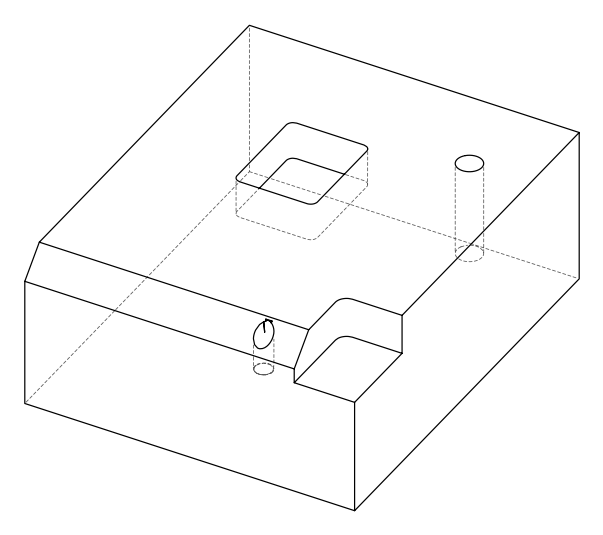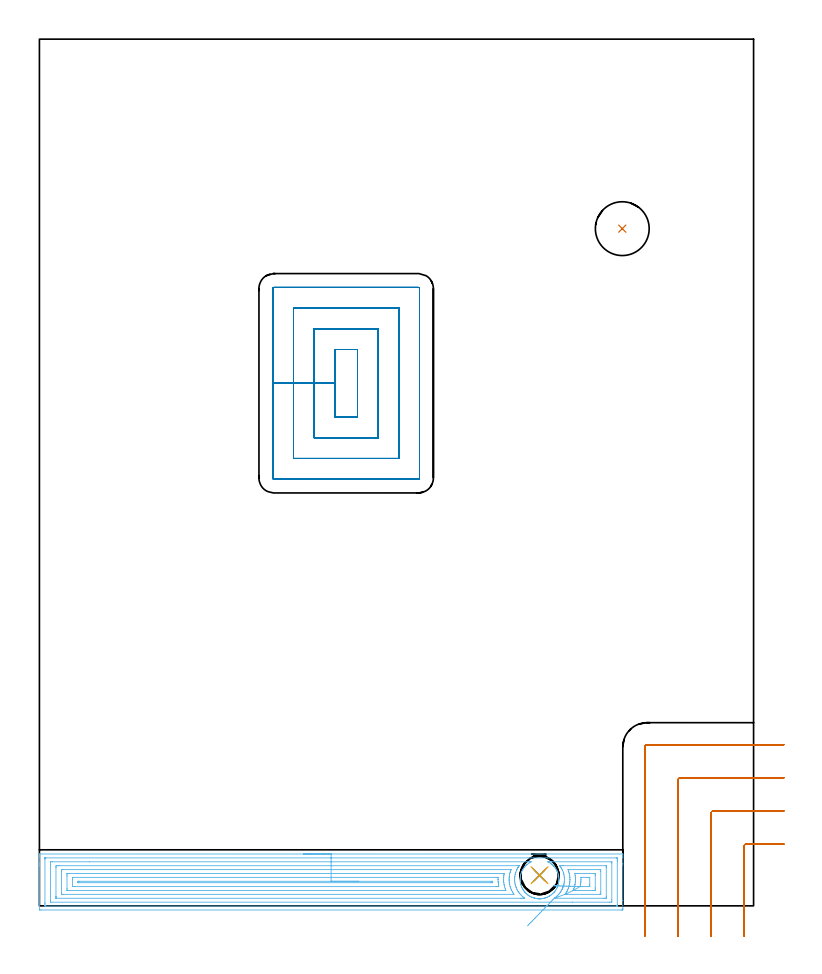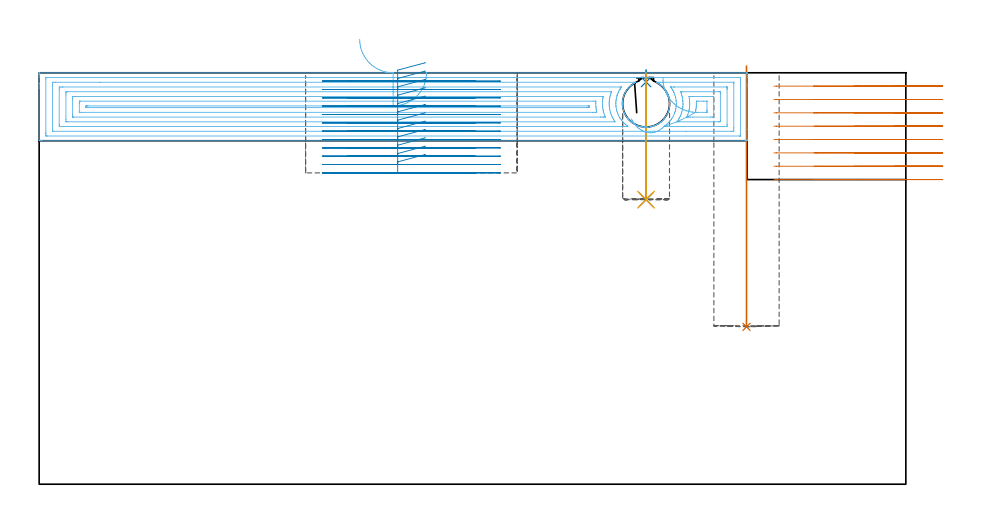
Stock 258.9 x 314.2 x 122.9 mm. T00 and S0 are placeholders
(PLAN: 8 operations, 7 tool changes, 36.9 min)
(1 INDEXABLE_INSERT_DRILL_BLIND_HOLE_FROM_SOLID | STEP1POCKET | NXT0302_010 | 0.31 min | 22578 mm3)
(2 SPOT_DRILL | STEP1POCKET_1 | NXT0321_9005460120000 | 0.03 min | 155 mm3)
(3 DRILL_BLIND_HOLE_INTO_CENTER | STEP1POCKET_1 | NXT0301_056 | 0.15 min | 1981 mm3)
(4 DRILL_TO_ENLARGE_BLIND_HOLE | STEP1POCKET_1 | UGT0301_374 | 0.15 min | 2883 mm3)
(5 BORE_BLIND_HOLE | STEP1POCKET_1 | UGT0332_064 | 0.15 min | 803 mm3)
(6 AREA_MILL | FG_CHAMFER_SURFACE | UGT0205_001 | 13.5 min | 43796 mm3)
(7 MILL_CORNER_NOTCH_RECTANGULAR | CORNER_NOTCH_RECTANGULAR | UGT0201_008 | Follow Part, ap 4, ae 75% | 6.1 min | 98245 mm3)
(8 MILL_RECTANGULAR_POCKET | POCKET_RECTANGULAR_STRAIGHT | NXT0201_013 | Follow Part, ap 2.5, ae 75% | 16.53 min | 149531 mm3)
(TOOL NXT0302_010 | Index. Insert Drill 19.5mm [880-D1950L25-05] | D19.5 PA176 FL98 Z2)
(TOOL NXT0321_9005460120000 | NC Spot Drill, 142deg, 12mm, Carbide, Uncoated | D12 PA142 FL30 Z2)
(TOOL NXT0301_056 | Carbide Drill 8.5mm [860.1-0850-026A1-MM 2214] | D8.5 PA140 FL47 Z2)
(TOOL UGT0301_374 | Twist Drill Flat Bottom 13 mm | D13 PA180 FL101 Z2)
(TOOL UGT0332_064 | 14 mm Boring Bar Slip Fit | D14)
(TOOL UGT0205_001 | Chamfer Mill 20 x 3 x 45 deg. | D20 FL50 Z2)
(TOOL UGT0201_008 | End Mill 16 mm | D16 FL32 Z4)
(TOOL NXT0201_013 | ENDMILL 10mm | D10 FL30 Z4)
(OP 1 INDEXABLE_INSERT_DRILL_BLIND_HOLE_FROM_SOLID)
G17 G21 G94 G90
T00 M6
G54
G17 G0 G90 X211.3 Y245.5 S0 M3
G43 Z132.9 H1
G94 G81 G98 Z47. F250. R124.9
G80
M5
M2
(OP 2 SPOT_DRILL)
G17 G21 G94 G90
T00 M6
G54
G17 G0 G90 X181.3 Y11.1 S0 M3
G43 Z132.9 H0
G94 G81 G98 Z120.143 F250. R123.75
G80
M5
M2
(OP 3 DRILL_BLIND_HOLE_INTO_CENTER)
G17 G21 G94 G90
T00 M6
G54
G17 G0 G90 X181.3 Y11.1 S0 M3
G43 Z132.9 H1
G94 G81 G98 Z85. F250. R122.75
G80
M5
M2
(OP 4 DRILL_TO_ENLARGE_BLIND_HOLE)
G17 G21 G94 G90
T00 M6
G54
G17 G0 G90 X181.3 Y11.1 S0 M3
G43 Z132.9 H0
G94 G73 G98 Z85. F250. Q11.917 R122.75
G80
M5
M2
(OP 5 BORE_BLIND_HOLE)
G17 G21 G94 G90
T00 M6
G54
G17 G0 G90 X181.3 Y11.1 S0 M3
G43 Z132.9 H0
G94 G85 G98 Z85. F250. R122.75
G80
M5
M2
(OP 6 AREA_MILL)
G17 G21 G94 G90
T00 M6
G54
G17 G0 G90 X95.75 Y18.8 S1061 M3
G43 Z132.9 H0
G94 G1 X95.788 Z132.028 F250.
X95.902 Z131.163
X96.091 Z130.312
X96.353 Z129.48
X96.687 Z128.674
X97.09 Z127.9
X97.558 Z127.164
X98.09 Z126.472
X98.679 Z125.829
X99.322 Z125.239
X100.014 Z124.708
X100.75 Z124.24
X101.524 Z123.837
X102.33 Z123.503
X103.162 Z123.241
X104.014 Z123.052
X104.878 Z122.938
X105.75 Z122.9
X211.358
X211.49 Y18.794 Z122.893
X211.5 Y18.511 Z122.609
Y18.029 Z122.128
Y17.466 Z121.56
Y15.421 Z119.518
Y14.821 Z118.915
Y1.893 Z105.99
Y-1.047 Z103.05
X211.497 Y-1.35 Z102.747
X211.49 Y-1.492 Z102.605
X211.346 Y-1.499 Z102.599
X210.912 Y-1.5 Z102.6
X0.588
X0.15 Y-1.495 Z102.603
X0.01 Y-1.491 Z102.606
X0. Y-1.347 Z102.75
Y14.239 Z118.334
Y14.821 Z118.915
Y15.421 Z119.518
Y15.702 Z119.799
Y17.466 Z121.56
Y18.029 Z122.128
Y18.347 Z122.446
X0.001 Y18.512 Z122.611
X0.01 Y18.794 Z122.893
X0.142 Y18.8 Z122.9
X105.75
Y17.386 Z121.486
X209.13 Y17.385 Z121.485
X209.212 Y17.384 Z121.484
X209.487 Y17.379 Z121.479
X209.491 Y17.291 Z121.391
X209.498 Y17.101 Z121.201
X209.5 Y16.584 Z120.684
Y16.218 Z120.318
Y0.35 Z104.45
X209.496 Y-0.017 Z104.083
X209.492 Y-0.065 Z104.035
X209.488 Y-0.08 Z104.02
X209.482 Y-0.082 Z104.018
X209.433 Y-0.084 Z104.016
X209.332 Y-0.085 Z104.015
X209.13 Y-0.086 Z104.014
X2.37 Y-0.085 Z104.015
X2.288 Y-0.084 Z104.016
X2.013 Y-0.079 Z104.021
X2.009 Y0.009 Z104.109
X2.002 Y0.199 Z104.299
X2. Y0.716 Z104.816
Y1.082 Z105.182
Y16.95 Z121.05
X2.004 Y17.316 Z121.416
X2.008 Y17.365 Z121.465
X2.012 Y17.38 Z121.48
X2.018 Y17.381 Z121.481
X2.067 Y17.384 Z121.484
X2.168 Y17.385 Z121.485
X2.37 Y17.386 Z121.486
X105.75
Y15.971 Z120.071
X177.727
X177.937 Y15.97 Z120.07
X178.124 Y15.968 Z120.068
X178.282 Y15.964 Z120.064
X178.146 Y15.894 Z119.994
X177.703 Y15.655 Z119.755
X177.327 Y15.415 Z119.515
X176.81 Y15.027 Z119.127
X176.537 Y14.789 Z118.889
X176.278 Y14.538 Z118.638
X175.916 Y14.144 Z118.244
X175.55 Y13.66 Z117.76
X175.272 Y13.238 Z117.338
X175.022 Y12.805 Z116.905
X174.818 Y12.347 Z116.447
X174.647 Y11.905 Z116.005
X174.511 Y11.469 Z115.569
X174.405 Y11.028 Z115.128
X174.329 Y10.59 Z114.69
X174.281 Y10.15 Z114.25
X174.26 Y9.711 Z113.811
X174.266 Y9.272 Z113.372
X174.3 Y8.833 Z112.933
X174.362 Y8.395 Z112.495
X174.454 Y7.954 Z112.054
X174.574 Y7.517 Z111.617
X174.727 Y7.075 Z111.175
X174.907 Y6.64 Z110.74
X175.022 Y6.396 Z110.496
X175.201 Y6.076 Z110.176
X175.393 Y5.762 Z109.862
X175.645 Y5.402 Z109.502
X175.709 Y5.319 Z109.419
X175.795 Y5.208 Z109.308
X175.837 Y5.156 Z109.251
X175.861 Y5.124 Z109.222
X175.916 Y5.053 Z109.152
X176.037 Y4.916 Z109.015
X176.065 Y4.886 Z108.984
X176.155 Y4.796 Z108.891
X176.266 Y4.683 Z108.781
X176.428 Y4.519 Z108.617
X176.601 Y4.362 Z108.46
X176.81 Y4.171 Z108.27
X176.982 Y4.033 Z108.132
X177.014 Y4.008 Z108.106
X177.099 Y3.948 Z108.046
X177.353 Y3.768 Z107.867
X177.703 Y3.545 Z107.643
X178.044 Y3.361 Z107.456
X178.101 Y3.33 Z107.426
X178.505 Y3.132 Z107.227
X178.532 Y3.12 Z107.216
X178.597 Y3.091 Z107.188
X179.042 Y2.934 Z107.029
X179.274 Y2.864 Z106.957
X179.436 Y2.813 Z106.91
X179.491 Y2.796 Z106.894
X179.592 Y2.773 Z106.87
X179.72 Y2.745 Z106.839
X179.937 Y2.694 Z106.789
X180.261 Y2.639 Z106.736
X180.385 Y2.619 Z106.715
X180.611 Y2.599 Z106.688
X180.78 Y2.58 Z106.672
X180.831 Y2.575 Z106.667
X180.936 Y2.57 Z106.66
X181.034 Y2.561 Z106.659
X181.048 Y2.56
X181.167 Y2.555 Z106.649
X181.279 Y2.554 Z106.643
X181.36 Y2.556 Z106.644
X181.433 Y2.559 Z106.645
X181.502 Z106.649
X181.676 Y2.566 Z106.662
X181.726 Y2.57 Z106.665
X181.797 Y2.577 Z106.671
X182.173 Y2.613 Z106.711
X182.621 Y2.684 Z106.782
X182.689 Y2.699 Z106.797
X182.839 Y2.736 Z106.828
X182.968 Y2.763 Z106.859
X183.066 Y2.786 Z106.881
X183.285 Y2.852 Z106.944
X183.501 Y2.916 Z107.01
X183.516 Y2.92 Z107.015
X183.73 Y2.996 Z107.09
X183.975 Y3.081 Z107.181
X184.094 Y3.13 Z107.229
X184.478 Y3.316 Z107.415
X184.622 Y3.395 Z107.492
X184.854 Y3.519 Z107.618
X185.046 Y3.64 Z107.74
X185.226 Y3.755 Z107.854
X185.587 Y4.007 Z108.107
X185.748 Y4.136 Z108.234
X186.151 Y4.5 Z108.6
X186.536 Y4.885 Z108.984
X186.604 Y4.962 Z109.061
X186.642 Y5.004 Z109.103
X186.735 Y5.124 Z109.221
X186.749 Y5.143 Z109.238
X186.788 Y5.19 Z109.29
X186.805 Y5.212 Z109.312
X186.934 Y5.377 Z109.477
X187.202 Y5.762 Z109.862
X187.536 Y6.315 Z110.415
X187.691 Y6.64 Z110.74
X187.873 Y7.075 Z111.175
X188.026 Y7.517 Z111.617
X188.146 Y7.954 Z112.054
X188.238 Y8.395 Z112.495
X188.3 Y8.833 Z112.933
X188.334 Y9.272 Z113.372
X188.34 Y9.711 Z113.811
X188.319 Y10.15 Z114.25
X188.271 Y10.59 Z114.69
X188.195 Y11.028 Z115.128
X188.089 Y11.469 Z115.569
X187.953 Y11.905 Z116.005
X187.782 Y12.347 Z116.447
X187.587 Y12.783 Z116.883
X187.536 Y12.887 Z116.987
X187.305 Y13.278 Z117.378
X187.05 Y13.66 Z117.76
X186.642 Y14.196 Z118.296
X186.488 Y14.37 Z118.47
X186.326 Y14.538 Z118.638
X186.042 Y14.807 Z118.907
X185.748 Y15.065 Z119.165
X185.517 Y15.244 Z119.344
X185.278 Y15.415 Z119.515
X184.854 Y15.68 Z119.78
X184.412 Y15.915 Z120.015
X184.322 Y15.964 Z120.064
X184.394 Y15.966 Z120.066
X184.796 Y15.97 Z120.07
X185.067 Y15.971 Z120.071
X185.686
X207.347
X207.438 Y15.97 Z120.07
X207.47 Y15.968 Z120.068
X207.482 Y15.965 Z120.065
X207.49 Y15.953 Z120.053
X207.495 Y15.853 Z119.953
X207.498 Y15.702 Z119.802
X207.5 Y15.552 Z119.652
Y2.328 Z106.428
X207.495 Y1.598 Z105.698
X207.491 Y1.455 Z105.555
X207.474 Y1.335 Z105.435
X207.347 Y1.334 Z105.434
X206.727 Y1.329 Z105.429
X193.249 Y1.328 Z105.428
X4.153 Y1.329 Z105.429
X4.062 Y1.33 Z105.43
X4.03 Y1.332 Z105.432
X4.018 Y1.334 Z105.434
X4.01 Y1.347 Z105.447
X4.005 Y1.446 Z105.546
X4.002 Y1.598 Z105.698
X4. Y1.749 Z105.849
Y14.972 Z119.072
X4.005 Y15.702 Z119.802
X4.009 Y15.845 Z119.945
X4.026 Y15.965 Z120.065
X4.153 Y15.966 Z120.066
X4.773 Y15.971 Z120.071
X18.174
X105.75
Y14.557 Z118.657
X173.481 Y14.556 Z118.656
X173.751 Y14.555 Z118.655
X173.912 Y14.55 Z118.65
X173.943 Y14.548 Z118.648
X173.871 Y14.436 Z118.536
X173.529 Y13.939 Z118.039
X173.51 Y13.911 Z118.011
X173.481 Y13.867 Z117.967
X173.187 Y13.349 Z117.449
X173.048 Y13.058 Z117.158
X172.908 Y12.743 Z116.843
X172.689 Y12.176 Z116.276
X172.663 Y12.104 Z116.204
X172.59 Y11.875 Z115.975
X172.473 Y11.411 Z115.511
X172.45 Y11.295 Z115.395
X172.34 Y10.66 Z114.76
X172.314 Y10.413 Z114.513
X172.275 Y9.844 Z113.944
X172.272 Y9.532 Z113.632
X172.298 Y8.939 Z113.039
X172.326 Y8.65 Z112.75
X172.446 Y7.911 Z112.011
X172.479 Y7.768 Z111.868
X172.59 Y7.329 Z111.429
X172.74 Y6.887 Z110.987
X172.819 Y6.661 Z110.761
X173.108 Y6.005 Z110.105
X173.481 Y5.334 Z109.434
X173.62 Y5.124 Z109.224
X173.907 Y4.703 Z108.803
X174.284 Y4.242 Z108.342
X174.373 Y4.139 Z108.239
X174.765 Y3.745 Z107.845
X175.174 Y3.361 Z107.461
X175.264 Y3.281 Z107.381
X175.675 Y2.954 Z107.054
X175.788 Y2.864 Z106.964
X175.882 Y2.75 Z106.85
X175.711 Y2.748 Z106.848
X175.264 Y2.744 Z106.844
X174.997 Y2.743 Z106.843
X174.373
X6.103
X6.058 Y2.744 Z106.844
X6.027 Y2.747 Z106.847
X6.014 Y2.749 Z106.849
X6.01 Y2.761 Z106.861
X6.005 Y2.939 Z107.039
X6. Y3.296 Z107.396
Y3.361 Z107.461
X6.001 Y13.939 Z118.039
X6.006 Y14.348 Z118.448
X6.01 Y14.546 Z118.646
X6.209 Y14.55 Z118.65
X6.826 Y14.556 Z118.656
X7.093 Y14.557 Z118.657
X105.75
Y13.143 Z117.243
X170.808
X170.894 Y13.142 Z117.242
X170.951 Y13.139 Z117.239
X170.964 Y13.136 Z117.236
X170.966 Y13.132 Z117.232
X170.963 Y13.111 Z117.211
X170.945 Y13.058 Z117.158
X170.909 Y12.958 Z117.058
X170.808 Y12.689 Z116.789
X170.68 Y12.303 Z116.403
X170.644 Y12.176 Z116.276
X170.496 Y11.603 Z115.703
X170.435 Y11.295 Z115.395
X170.359 Y10.857 Z114.957
X170.311 Y10.413 Z114.513
X170.286 Y10.047 Z114.147
X170.272 Y9.532 Z113.632
X170.284 Y9.168 Z113.268
X170.321 Y8.65 Z112.75
X170.386 Y8.185 Z112.285
X170.461 Y7.768 Z111.868
X170.629 Y7.064 Z111.164
X170.684 Y6.887 Z110.987
X170.808 Y6.509 Z110.609
X171.015 Y6.005 Z110.105
X171.164 Y5.653 Z109.753
X171.453 Y5.124 Z109.224
X171.699 Y4.691 Z108.791
X171.985 Y4.242 Z108.342
X172.03 Y4.164 Z108.264
X171.872 Y4.159 Z108.259
X171.785 Y4.158 Z108.258
X8.523 Y4.157 Z108.257
X8.35 Y4.159 Z108.259
X8.014 Y4.164 Z108.264
X8.01 Y4.242 Z108.342
X8.001 Y4.843 Z108.943
X8. Y12.176 Z116.276
X8.002 Y12.777 Z116.877
X8.007 Y13.058 Z117.158
X8.01 Y13.126 Z117.226
X8.264 Y13.136 Z117.236
X8.436 Y13.141 Z117.241
X8.523 Y13.143 Z117.243
X105.75
Y11.729 Z115.829
X168.134 Y11.728 Z115.828
X168.281 Y11.727 Z115.827
X168.397 Y11.725 Z115.825
X168.465 Y11.722 Z115.822
X168.462 Y11.629 Z115.729
X168.411 Y11.295 Z115.395
X168.377 Y11.054 Z115.154
X168.307 Y10.413 Z114.513
X168.294 Y10.255 Z114.355
X168.272 Y9.532 Z113.632
X168.271 Y9.396 Z113.496
X168.319 Y8.65 Z112.75
X168.337 Y8.45 Z112.55
X168.447 Y7.768 Z111.868
X168.522 Y7.385 Z111.485
X168.648 Y6.887 Z110.987
X168.872 Y6.157 Z110.257
X168.93 Y6.005 Z110.105
X169.025 Y5.762 Z109.862
X169.07 Y5.635 Z109.735
X169.089 Y5.58 Z109.68
X169.025 Y5.578 Z109.678
X168.571 Y5.573 Z109.673
X168.134 Y5.572 Z109.672
X167.682 Y5.571 Z109.671
X10.245 Y5.572 Z109.672
X10.128 Y5.573 Z109.673
X10.05 Y5.575 Z109.675
X10.013 Y5.578 Z109.678
X10.01 Y5.619 Z109.719
X10.004 Y6.005 Z110.105
X10.001 Y6.392 Z110.492
X10. Y10.8 Z114.9
X10.003 Y11.295 Z115.395
X10.009 Y11.673 Z115.773
X10.016 Y11.722 Z115.822
X10.063 Y11.724 Z115.824
X10.172 Y11.727 Z115.827
X10.391 Y11.728 Z115.828
X10.844 Y11.729 Z115.829
X105.75
Y10.315 Z114.415
X165.56
X166.255 Y10.313 Z114.413
X166.276 Y10.311 Z114.411
X166.281 Y10.309 Z114.409
X166.284 Y10.302 Z114.402
X166.286 Y10.254 Z114.354
X166.267 Y9.616 Z113.716
X166.269 Y9.532 Z113.632
X166.306 Y8.695 Z112.795
X166.31 Y8.65 Z112.75
X166.352 Y8.235 Z112.335
X166.438 Y7.683 Z111.783
X166.457 Y7.555 Z111.655
X166.539 Y6.992 Z111.092
X166.352 Y6.988 Z111.088
X166.251 Y6.986 Z111.086
X165.461 Y6.985 Z111.085
X12.965
X12.174 Y6.987 Z111.087
X12.07 Y6.989 Z111.089
X12.02 Y6.992 Z111.092
X12.008 Y7.008 Z111.108
X12.004 Y7.016 Z111.116
X12.001 Y7.058 Z111.158
X12. Y9.703 Z113.803
X12.002 Y9.875 Z113.975
X12.008 Y10.218 Z114.318
X12.01 Y10.309 Z114.409
X12.026 Y10.31 Z114.41
X12.075 Y10.313 Z114.413
X12.174 Y10.314 Z114.414
X12.273 Y10.315 Z114.415
X105.75
Y8.9 Z113.
X163.931
X164.1 Y8.899 Z112.999
X164.235 Y8.896 Z112.996
X164.273 Y8.894 Z112.994
X164.284 Y8.885 Z112.985
X164.289 Y8.853 Z112.953
X164.306 Y8.65 Z112.75
X164.315 Y8.492 Z112.592
X164.317 Y8.416 Z112.516
X164.184 Y8.407 Z112.507
X163.929 Y8.402 Z112.502
X163.678 Y8.4 Z112.5
X14.209
X14.084 Y8.401 Z112.501
X14.053 Y8.402 Z112.502
X14.025 Y8.406 Z112.506
X14.01 Y8.416 Z112.516
X14.007 Y8.452 Z112.552
X14. Y8.606 Z112.706
Y8.65 Z112.75
X14.003 Y8.859 Z112.959
X14.006 Y8.885 Z112.985
X14.008 Y8.892 Z112.992
X14.038 Y8.895 Z112.995
X14.172 Y8.899 Z112.999
X14.341 Y8.9 Z113.
X14.594
X105.75
X106.622 Z113.038
X107.486 Z113.152
X108.338 Z113.341
X109.17 Z113.604
X109.976 Z113.937
X110.75 Z114.34
X111.486 Z114.809
X112.178 Z115.34
X112.821 Z115.929
X113.41 Z116.573
X113.942 Z117.265
X114.41 Z118.
X114.813 Z118.774
X115.147 Z119.58
X115.409 Z120.412
X115.598 Z121.264
X115.712 Z122.129
X115.75 Z123.
G0 Z132.9
X176.933 Y-7.258
Z109.148
G1 X177.309 Y-6.871 Z108.462
X177.724 Y-6.443 Z107.825
X178.177 Y-5.977 Z107.243
X178.664 Y-5.477 Z106.72
X179.18 Y-4.946 Z106.259
X179.723 Y-4.387 Z105.865
X180.287 Y-3.807 Z105.541
X180.869 Y-3.208 Z105.288
X181.464 Y-2.596 Z105.108
X182.068 Y-1.975 Z105.004
X182.675 Y-1.349 Z104.976
X183.282 Y-0.725 Z105.024
X183.884 Y-0.105 Z105.148
X184.476 Y0.504 Z105.346
X185.054 Y1.098 Z105.618
X185.613 Y1.674 Z105.96
X186.149 Y2.225 Z106.372
X186.658 Y2.749 Z106.849
X186.684 Y2.776 Z106.876
X186.732 Y2.816 Z106.916
X186.764 Y2.841 Z106.941
X186.85 Y2.903 Z107.003
X187.111 Y3.102 Z107.202
X187.42 Y3.361 Z107.461
X187.59 Y3.51 Z107.61
X187.741 Y3.649 Z107.749
X188.037 Y3.949 Z108.049
X188.316 Y4.242 Z108.342
X188.458 Y4.414 Z108.514
X188.632 Y4.631 Z108.731
X188.837 Y4.921 Z109.021
X188.976 Y5.124 Z109.224
X189.183 Y5.46 Z109.56
X189.497 Y6.005 Z110.105
X189.506 Y6.022 Z110.122
X189.523 Y6.057 Z110.157
X189.768 Y6.645 Z110.745
X189.856 Y6.887 Z110.987
X189.994 Y7.302 Z111.402
X190.118 Y7.768 Z111.868
X190.169 Y8.011 Z112.111
X190.275 Y8.65 Z112.75
X190.291 Y8.772 Z112.872
X190.333 Y9.532 Z113.632
X190.335 Y9.61 Z113.71
X190.287 Y10.413 Z114.513
X190.276 Y10.55 Z114.65
X190.15 Y11.295 Z115.395
X190.071 Y11.634 Z115.734
X189.906 Y12.176 Z116.276
X189.591 Y12.991 Z117.091
X189.561 Y13.058 Z117.158
X189.523 Y13.142 Z117.242
X189.353 Y13.46 Z117.56
X189.235 Y13.661 Z117.761
X189.064 Y13.939 Z118.039
X188.846 Y14.267 Z118.367
X188.74 Y14.422 Z118.522
X188.67 Y14.525 Z118.625
X188.655 Y14.55 Z118.65
X188.658 Y14.551 Z118.651
X188.69 Y14.553 Z118.653
X188.9 Y14.556 Z118.656
X189.523 Y14.557 Z118.657
X189.79
X205.397
X205.442 Y14.556 Z118.656
X205.473 Y14.553 Z118.653
X205.486 Y14.551 Z118.651
X205.49 Y14.539 Z118.639
X205.495 Y14.361 Z118.461
X205.5 Y14.004 Z118.104
Y13.939 Z118.039
X205.499 Y3.361 Z107.461
X205.494 Y2.952 Z107.052
X205.49 Y2.754 Z106.854
X205.291 Y2.75 Z106.85
X204.674 Y2.744 Z106.844
X204.407 Y2.743 Z106.843
X187.056
X186.85 Y2.745 Z106.845
X186.658 Y2.749 Z106.849
X190.559 Y4.171 Z108.271
X190.571 Y4.192 Z108.292
X190.602 Y4.242 Z108.342
X190.876 Y4.667 Z108.767
X191.152 Y5.124 Z109.224
X191.208 Y5.22 Z109.32
X191.306 Y5.395 Z109.495
X191.501 Y5.812 Z109.912
X191.583 Y6.005 Z110.105
X191.759 Y6.439 Z110.539
X191.911 Y6.887 Z110.987
X191.977 Y7.105 Z111.205
X192.147 Y7.768 Z111.868
X192.157 Y7.808 Z111.908
X192.197 Y8.038 Z112.138
X192.278 Y8.57 Z112.67
X192.284 Y8.65 Z112.75
X192.328 Y9.402 Z113.502
Y9.532 Z113.632
X192.3 Y10.311 Z114.411
X192.289 Y10.413 Z114.513
X192.197 Y11.149 Z115.249
X192.173 Y11.295 Z115.395
X192.168 Y11.323 Z115.423
X192.057 Y11.798 Z115.898
X191.951 Y12.176 Z116.276
X191.851 Y12.518 Z116.618
X191.651 Y13.058 Z117.158
X191.627 Y13.123 Z117.223
X191.852 Y13.136 Z117.236
X192.024 Y13.141 Z117.241
X192.111 Y13.143 Z117.243
X202.977
X203.15 Y13.141 Z117.241
X203.485 Y13.136 Z117.236
X203.49 Y13.058 Z117.158
X203.499 Y12.457 Z116.557
X203.5 Y5.124 Z109.224
X203.498 Y4.523 Z108.623
X203.493 Y4.242 Z108.342
X203.49 Y4.174 Z108.274
X203.236 Y4.164 Z108.264
X203.064 Y4.159 Z108.259
X202.977 Y4.157 Z108.257
X191.219
X191.047 Y4.159 Z108.259
X190.702 Y4.164 Z108.264
X190.559 Y4.171 Z108.271
X193.516 Y5.577 Z109.677
X193.513 Y5.585 Z109.685
X193.666 Y6.005 Z110.105
X193.747 Y6.235 Z110.335
X193.962 Y6.887 Z110.987
X193.966 Y6.9 Z111.
X193.979 Y6.953 Z111.053
X194.132 Y7.617 Z111.717
X194.159 Y7.768 Z111.868
X194.254 Y8.378 Z112.478
X194.283 Y8.65 Z112.75
X194.317 Y9.198 Z113.298
X194.328 Y9.532 Z113.632
X194.309 Y10.086 Z114.186
X194.289 Y10.413 Z114.513
X194.215 Y11.062 Z115.162
X194.117 Y11.714 Z115.814
X194.169 Y11.722 Z115.822
X194.285 Y11.725 Z115.825
X194.433 Y11.728 Z115.828
X194.87 Y11.729 Z115.829
X195.323
X201.255 Y11.728 Z115.828
X201.372 Y11.727 Z115.827
X201.45 Y11.725 Z115.825
X201.487 Y11.722 Z115.822
X201.49 Y11.681 Z115.781
X201.496 Y11.295 Z115.395
X201.499 Y10.908 Z115.008
X201.5 Y6.5 Z110.6
X201.497 Y6.005 Z110.105
X201.491 Y5.627 Z109.727
X201.484 Y5.578 Z109.678
X201.437 Y5.576 Z109.676
X201.328 Y5.573 Z109.673
X201.109 Y5.572 Z109.672
X200.657 Y5.571 Z109.671
X195.309
X194.418
X193.979 Y5.572 Z109.672
X193.523 Y5.575 Z109.675
X193.516 Y5.577 Z109.677
X196.03 Y6.992 Z111.092
X196.037 Y7.031 Z111.131
X196.112 Y7.422 Z111.522
X196.171 Y7.768 Z111.868
X196.235 Y8.181 Z112.281
X196.284 Y8.65 Z112.75
X196.307 Y8.992 Z113.092
X196.328 Y9.532 Z113.632
X196.317 Y10.308 Z114.408
X196.357 Y10.31 Z114.41
X196.455 Y10.313 Z114.413
X196.653 Y10.314 Z114.414
X196.752 Y10.315 Z114.415
X198.535
X199.326 Y10.313 Z114.413
X199.43 Y10.311 Z114.411
X199.48 Y10.308 Z114.408
X199.492 Y10.292 Z114.392
X199.496 Y10.284 Z114.384
X199.499 Y10.242 Z114.342
X199.5 Y7.597 Z111.697
X199.498 Y7.425 Z111.525
X199.492 Y7.082 Z111.182
X199.49 Y6.991 Z111.091
X199.474 Y6.99 Z111.09
X199.425 Y6.987 Z111.087
X199.326 Y6.986 Z111.086
X199.227 Y6.985 Z111.085
X196.653
X196.553
X196.248 Y6.988 Z111.088
X196.095 Y6.99 Z111.09
X196.03 Y6.992 Z111.092
X195.161 Y7.019 Z111.157
X194.3 Y7.046 Z111.298
X193.455 Y7.072 Z111.513
X192.632 Y7.098 Z111.801
X191.837 Y7.122 Z112.16
X191.076 Y7.146 Z112.587
X190.356 Y7.169 Z113.078
X189.681 Y7.19 Z113.63
X189.057 Y7.209 Z114.239
X188.488 Y7.227 Z114.9
X187.979 Y7.242 Z115.609
X187.533 Y7.256 Z116.359
X187.155 Y7.268 Z117.145
X186.847 Y7.278 Z117.961
X186.61 Y7.285 Z118.8
X186.448 Y7.29 Z119.658
X186.361 Y7.293 Z120.526
X186.35 Z121.398
G0 Z132.9
M5
M2
(OP 7 MILL_CORNER_NOTCH_RECTANGULAR)
G17 G21 G94 G90
T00 M6
G54
G17 G0 G90 X269.9 Y22.4 S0 M3
G43 Z132.9 H0
Z118.912
G94 G1 X266.9 F250.
X256.296 F500.
G3 X255.5 Y21.604 R0.8
G1 Y-7.746
X255.499 Y-8.
X255.478 Y-11. F250.
G0 Z132.9
X269.9 Y34.4
Z118.912
G1 X266.9
X244.296 F500.
G3 X243.5 Y33.604 R0.8
G1 Y-7.746
G2 X243.499 Y-8. R24.
G1 X243.467 Y-11. F250.
G0 Z132.9
X269.9 Y46.4
Z118.912
G1 X266.9
X232.296 F500.
G3 X231.5 Y45.604 R0.8
G1 Y-7.746
G2 X231.497 Y-8. R12.
G1 X231.434 Y-10.999 F250.
G0 Z132.9
X269.9 Y58.4
Z118.912
G1 X266.9
X220.296 F500.
G3 X219.5 Y57.604 R0.8
G1 Y-7.746
Y-10.746 F250.
G0 Z132.9
X269.9 Y22.4
Z114.925
G1 X266.9
X256.296 F500.
G3 X255.5 Y21.604 R0.8
G1 Y-7.746
X255.499 Y-8.
X255.478 Y-11. F250.
G0 Z132.9
X269.9 Y34.4
Z114.925
G1 X266.9
X244.296 F500.
G3 X243.5 Y33.604 R0.8
G1 Y-7.746
G2 X243.499 Y-8. R24.
G1 X243.467 Y-11. F250.
G0 Z132.9
X269.9 Y46.4
Z114.925
G1 X266.9
X232.296 F500.
G3 X231.5 Y45.604 R0.8
G1 Y-7.746
G2 X231.497 Y-8. R12.
G1 X231.434 Y-10.999 F250.
G0 Z132.9
X269.9 Y58.4
Z114.925
G1 X266.9
X220.296 F500.
G3 X219.5 Y57.604 R0.8
G1 Y-7.746
Y-10.746 F250.
G0 Z132.9
X269.9 Y22.4
Z110.937
G1 X266.9
X256.296 F500.
G3 X255.5 Y21.604 R0.8
G1 Y-7.815
Y-8.
X255.484 Y-11. F250.
G0 Z132.9
X269.9 Y34.4
Z110.937
G1 X266.9
X244.296 F500.
G3 X243.5 Y33.604 R0.8
G1 Y-7.815
X243.499 Y-8.
X243.476 Y-11. F250.
G0 Z132.9
X269.9 Y46.4
Z110.937
G1 X266.9
X232.296 F500.
G3 X231.5 Y45.604 R0.8
G1 Y-7.815
X231.499 Y-8.
X231.452 Y-11. F250.
G0 Z132.9
X269.9 Y58.4
Z110.937
G1 X266.9
X220.296 F500.
G3 X219.5 Y57.604 R0.8
G1 Y-7.815
Y-10.815 F250.
G0 Z132.9
X269.9 Y22.4
Z106.95
G1 X266.9
X256.296 F500.
G3 X255.5 Y21.604 R0.8
G1 Y-8.
Y-11. F250.
G0 Z132.9
X269.9 Y34.4
Z106.95
G1 X266.9
X244.296 F500.
G3 X243.5 Y33.604 R0.8
G1 Y-8.
Y-11. F250.
G0 Z132.9
X269.9 Y46.4
Z106.95
G1 X266.9
X232.296 F500.
G3 X231.5 Y45.604 R0.8
G1 Y-8.
Y-11. F250.
G0 Z132.9
X269.9 Y58.4
Z106.95
G1 X266.9
X220.296 F500.
G3 X219.5 Y57.604 R0.8
G1 Y-8.
Y-11. F250.
G0 Z132.9
X269.9 Y22.4
Z102.962
G1 X266.9
X256.296 F500.
G3 X255.5 Y21.604 R0.8
G1 Y-8.
Y-11. F250.
G0 Z132.9
X269.9 Y34.4
Z102.962
G1 X266.9
X244.296 F500.
G3 X243.5 Y33.604 R0.8
G1 Y-8.
Y-11. F250.
G0 Z132.9
X269.9 Y46.4
Z102.962
G1 X266.9
X232.296 F500.
G3 X231.5 Y45.604 R0.8
G1 Y-8.
Y-11. F250.
G0 Z132.9
X269.9 Y58.4
Z102.962
G1 X266.9
X220.296 F500.
G3 X219.5 Y57.604 R0.8
G1 Y-8.
Y-11. F250.
G0 Z132.9
X269.9 Y22.4
Z98.975
G1 X266.9
X256.296 F500.
G3 X255.5 Y21.604 R0.8
G1 Y-8.
Y-11. F250.
G0 Z132.9
X269.9 Y34.4
Z98.975
G1 X266.9
X244.296 F500.
G3 X243.5 Y33.604 R0.8
G1 Y-8.
Y-11. F250.
G0 Z132.9
X269.9 Y46.4
Z98.975
G1 X266.9
X232.296 F500.
G3 X231.5 Y45.604 R0.8
G1 Y-8.
Y-11. F250.
G0 Z132.9
X269.9 Y58.4
Z98.975
G1 X266.9
X220.296 F500.
G3 X219.5 Y57.604 R0.8
G1 Y-8.
Y-11. F250.
G0 Z132.9
X269.9 Y22.4
Z94.987
G1 X266.9
X256.296 F500.
G3 X255.5 Y21.604 R0.8
G1 Y-8.
Y-11. F250.
G0 Z132.9
X269.9 Y34.4
Z94.987
G1 X266.9
X244.296 F500.
G3 X243.5 Y33.604 R0.8
G1 Y-8.
Y-11. F250.
G0 Z132.9
X269.9 Y46.4
Z94.987
G1 X266.9
X232.296 F500.
G3 X231.5 Y45.604 R0.8
G1 Y-8.
Y-11. F250.
G0 Z132.9
X269.9 Y58.4
Z94.987
G1 X266.9
X220.296 F500.
G3 X219.5 Y57.604 R0.8
G1 Y-8.
Y-11. F250.
G0 Z132.9
X269.9 Y22.4
Z91.
G1 X266.9
X256.296 F500.
G3 X255.5 Y21.604 R0.8
G1 Y-8.
Y-11. F250.
G0 Z132.9
X269.9 Y34.4
Z91.
G1 X266.9
X244.296 F500.
G3 X243.5 Y33.604 R0.8
G1 Y-8.
Y-11. F250.
G0 Z132.9
X269.9 Y46.4
Z91.
G1 X266.9
X232.296 F500.
G3 X231.5 Y45.604 R0.8
G1 Y-8.
Y-11. F250.
G0 Z132.9
X269.9 Y58.4
Z91.
G1 X266.9
X220.296 F500.
G3 X219.5 Y57.604 R0.8
G1 Y-8.
Y-11. F250.
G0 Z132.9
M5
M2
(OP 8 MILL_RECTANGULAR_POCKET)
G17 G21 G94 G90
T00 M6
G54
G17 G0 G90 X115.3 Y201.655 S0 M3
G43 Z132.9 H0
Z125.9
G94 G1 Y201.7 Z125.888 F250.
X107.1 Z123.691
Y189.45 Z120.408
Y177.2 F500.
X115.3
Y201.7
X107.1
Y189.45
X99.6
Y169.7
X122.8
Y209.2
X99.6
Y189.45
X92.1
Y162.2
X130.3
Y216.7
X92.1
Y189.45
X84.6
Y155.1
G3 X85. Y154.7 R0.4
G1 X137.4
G3 X137.8 Y155.1 R0.4
G1 Y223.8
G3 X137.4 Y224.2 R0.4
G1 X85.
G3 X84.6 Y223.8 R0.4
G1 Y189.45
Y188.45
G0 X115.3 Y201.655 Z123.408
G1 Y201.7 Z123.396 F250.
X107.1 Z121.199
Y189.45 Z117.917
Y177.2 F500.
X115.3
Y201.7
X107.1
Y189.45
X99.6
Y169.7
X122.8
Y209.2
X99.6
Y189.45
X92.1
Y162.2
X130.3
Y216.7
X92.1
Y189.45
X84.6
Y155.1
G3 X85. Y154.7 R0.4
G1 X137.4
G3 X137.8 Y155.1 R0.4
G1 Y223.8
G3 X137.4 Y224.2 R0.4
G1 X85.
G3 X84.6 Y223.8 R0.4
G1 Y189.45
Y188.45
G0 X115.3 Y201.655 Z120.917
G1 Y201.7 Z120.904 F250.
X107.1 Z118.707
Y189.45 Z115.425
Y177.2 F500.
X115.3
Y201.7
X107.1
Y189.45
X99.6
Y169.7
X122.8
Y209.2
X99.6
Y189.45
X92.1
Y162.2
X130.3
Y216.7
X92.1
Y189.45
X84.6
Y155.1
G3 X85. Y154.7 R0.4
G1 X137.4
G3 X137.8 Y155.1 R0.4
G1 Y223.8
G3 X137.4 Y224.2 R0.4
G1 X85.
G3 X84.6 Y223.8 R0.4
G1 Y189.45
Y188.45
G0 X115.3 Y201.655 Z118.425
G1 Y201.7 Z118.413 F250.
X107.1 Z116.216
Y189.45 Z112.933
Y177.2 F500.
X115.3
Y201.7
X107.1
Y189.45
X99.6
Y169.7
X122.8
Y209.2
X99.6
Y189.45
X92.1
Y162.2
X130.3
Y216.7
X92.1
Y189.45
X84.6
Y155.1
G3 X85. Y154.7 R0.4
G1 X137.4
G3 X137.8 Y155.1 R0.4
G1 Y223.8
G3 X137.4 Y224.2 R0.4
G1 X85.
G3 X84.6 Y223.8 R0.4
G1 Y189.45
Y188.45
G0 X115.3 Y201.655 Z115.933
G1 Y201.7 Z115.921 F250.
X107.1 Z113.724
Y189.45 Z110.442
Y177.2 F500.
X115.3
Y201.7
X107.1
Y189.45
X99.6
Y169.7
X122.8
Y209.2
X99.6
Y189.45
X92.1
Y162.2
X130.3
Y216.7
X92.1
Y189.45
X84.6
Y155.1
G3 X85. Y154.7 R0.4
G1 X137.4
G3 X137.8 Y155.1 R0.4
G1 Y223.8
G3 X137.4 Y224.2 R0.4
G1 X85.
G3 X84.6 Y223.8 R0.4
G1 Y189.45
Y188.45
G0 X115.3 Y201.655 Z113.442
G1 Y201.7 Z113.43 F250.
X107.1 Z111.232
Y189.45 Z107.95
Y177.2 F500.
X115.3
Y201.7
X107.1
Y189.45
X99.6
Y169.7
X122.8
Y209.2
X99.6
Y189.45
X92.1
Y162.2
X130.3
Y216.7
X92.1
Y189.45
X84.6
Y155.1
G3 X85. Y154.7 R0.4
G1 X137.4
G3 X137.8 Y155.1 R0.4
G1 Y223.8
G3 X137.4 Y224.2 R0.4
G1 X85.
G3 X84.6 Y223.8 R0.4
G1 Y189.45
Y188.45
G0 X115.3 Y201.655 Z110.95
G1 Y201.7 Z110.938 F250.
X107.1 Z108.741
Y189.45 Z105.458
Y177.2 F500.
X115.3
Y201.7
X107.1
Y189.45
X99.6
Y169.7
X122.8
Y209.2
X99.6
Y189.45
X92.1
Y162.2
X130.3
Y216.7
X92.1
Y189.45
X84.6
Y155.1
G3 X85. Y154.7 R0.4
G1 X137.4
G3 X137.8 Y155.1 R0.4
G1 Y223.8
G3 X137.4 Y224.2 R0.4
G1 X85.
G3 X84.6 Y223.8 R0.4
G1 Y189.45
Y188.45
G0 X115.3 Y201.655 Z108.458
G1 Y201.7 Z108.446 F250.
X107.1 Z106.249
Y189.45 Z102.967
Y177.2 F500.
X115.3
Y201.7
X107.1
Y189.45
X99.6
Y169.7
X122.8
Y209.2
X99.6
Y189.45
X92.1
Y162.2
X130.3
Y216.7
X92.1
Y189.45
X84.6
Y155.1
G3 X85. Y154.7 R0.4
G1 X137.4
G3 X137.8 Y155.1 R0.4
G1 Y223.8
G3 X137.4 Y224.2 R0.4
G1 X85.
G3 X84.6 Y223.8 R0.4
G1 Y189.45
Y188.45
G0 X115.3 Y201.655 Z105.967
G1 Y201.7 Z105.955 F250.
X107.1 Z103.757
Y189.45 Z100.475
Y177.2 F500.
X115.3
Y201.7
X107.1
Y189.45
X99.6
Y169.7
X122.8
Y209.2
X99.6
Y189.45
X92.1
Y162.2
X130.3
Y216.7
X92.1
Y189.45
X84.6
Y155.1
G3 X85. Y154.7 R0.4
G1 X137.4
G3 X137.8 Y155.1 R0.4
G1 Y223.8
G3 X137.4 Y224.2 R0.4
G1 X85.
G3 X84.6 Y223.8 R0.4
G1 Y189.45
Y188.45
G0 X115.3 Y201.655 Z103.475
G1 Y201.7 Z103.463 F250.
X107.1 Z101.266
Y189.45 Z97.983
Y177.2 F500.
X115.3
Y201.7
X107.1
Y189.45
X99.6
Y169.7
X122.8
Y209.2
X99.6
Y189.45
X92.1
Y162.2
X130.3
Y216.7
X92.1
Y189.45
X84.6
Y155.1
G3 X85. Y154.7 R0.4
G1 X137.4
G3 X137.8 Y155.1 R0.4
G1 Y223.8
G3 X137.4 Y224.2 R0.4
G1 X85.
G3 X84.6 Y223.8 R0.4
G1 Y189.45
Y188.45
G0 X115.3 Y201.655 Z100.983
G1 Y201.7 Z100.971 F250.
X107.1 Z98.774
Y189.45 Z95.492
Y177.2 F500.
X115.3
Y201.7
X107.1
Y189.45
X99.6
Y169.7
X122.8
Y209.2
X99.6
Y189.45
X92.1
Y162.2
X130.3
Y216.7
X92.1
Y189.45
X84.6
Y155.1
G3 X85. Y154.7 R0.4
G1 X137.4
G3 X137.8 Y155.1 R0.4
G1 Y223.8
G3 X137.4 Y224.2 R0.4
G1 X85.
G3 X84.6 Y223.8 R0.4
G1 Y189.45
Y188.45
G0 X115.3 Y201.655 Z98.492
G1 Y201.7 Z98.48 F250.
X107.1 Z96.282
Y189.45 Z93.
Y177.2 F500.
X115.3
Y201.7
X107.1
Y189.45
X99.6
Y169.7
X122.8
Y209.2
X99.6
Y189.45
X92.1
Y162.2
X130.3
Y216.7
X92.1
Y189.45
X84.6
Y155.1
G3 X85. Y154.7 R0.4
G1 X137.4
G3 X137.8 Y155.1 R0.4
G1 Y223.8
G3 X137.4 Y224.2 R0.4
G1 X85.
G3 X84.6 Y223.8 R0.4
G1 Y189.45
Y188.45
G0 Z132.9
M5
M2
